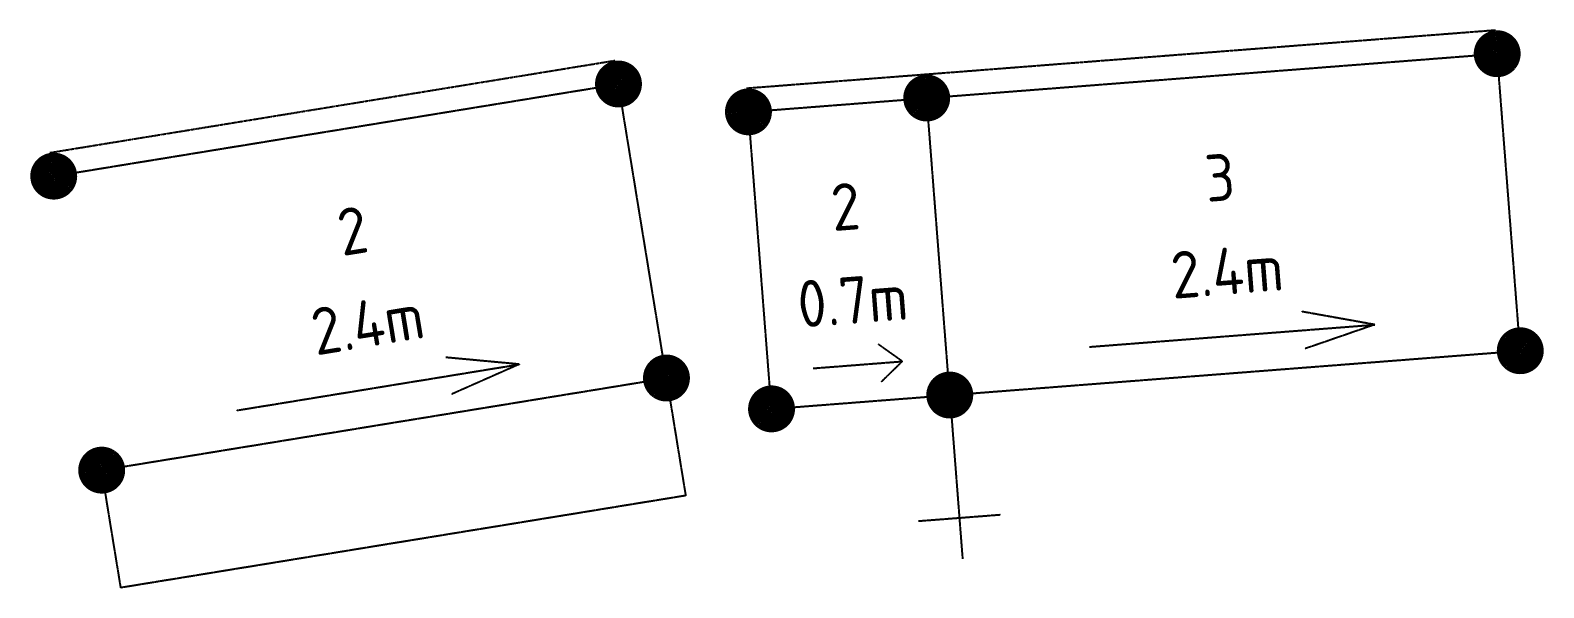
# Model space of a CAD drawing. Header units: millimetres. Extents: x -100 to 108163, y -1208 to 29908.
# Drawn here: x 33476 to 39927, y 17766 to 20143 of the extents above; entities that cross this region are included whole.
import ezdxf
from ezdxf.enums import TextEntityAlignment as Align

# ---------------------------------------------------------------- set-up
doc = ezdxf.new("R2010")
doc.units = ezdxf.units.MM
doc.linetypes.add('KwikScaf_DASHED', pattern=[3.75, 2.5, -1.25])
doc.linetypes.add('KwikScaf_Line', pattern=[1, 1, 0])
doc.layers.add('KwikScaf Schematic', color=7, linetype='CONTINUOUS')
doc.styles.add('KwikScaf ISO', font='isocp.shx')

msp = doc.modelspace()

# ---------------------------------------------------------------- linework, layer by layer
at = {"layer": 'KwikScaf Schematic', "color": 1, "linetype": 'KwikScaf_DASHED'}
for p, q in [((39720.6, 20142.4), (37289, 19953.5)), ((35966.9, 20012.3), (33559.7, 19619.6))]:
    msp.add_line(p, q, dxfattribs=at)
at = {"layer": 'KwikScaf Schematic', "color": 1, "linetype": 'KwikScaf_Line'}
for p, q in [((37296.7, 19853.8), (39728.4, 20042.7)), ((39826.7, 18776.5), (39728.4, 20042.7)), ((33575.8, 19520.9), (35983, 19913.6)), ((36187.4, 18660.1), (35983, 19913.6)), ((39206.5, 18887.6), (38896.4, 18943.1)), ((37990.7, 18793.1), (39206.5, 18887.6)), ((39206.5, 18887.6), (38908.7, 18784.8)), ((37395.1, 18587.6), (39826.7, 18776.5)), ((34356.5, 18522.3), (35560.1, 18718.6)), ((35560.1, 18718.6), (35246.4, 18747.9)), ((35560.1, 18718.6), (35272, 18591.2)), ((33780.2, 18267.5), (36187.4, 18660.1)), ((36187.4, 18660.1), (36269.2, 18158.7)), ((33862, 17766.1), (33780.2, 18267.5)), ((36269.2, 18158.7), (33862, 17766.1))]:
    msp.add_line(p, q, dxfattribs=at)
at = {"layer": 'KwikScaf Schematic', "color": 4, "linetype": 'KwikScaf_DASHED'}
msp.add_line((37289, 19953.5), (36529.2, 19894.5), dxfattribs=at)
at = {"layer": 'KwikScaf Schematic', "color": 4, "linetype": 'KwikScaf_Line'}
for p, q in [((36537, 19794.8), (37296.7, 19853.8)), ((37395.1, 18587.6), (37296.7, 19853.8)), ((36635.3, 18528.6), (36537, 19794.8)), ((37192.8, 18731.2), (37091.7, 18802.9)), ((36813, 18701.7), (37192.8, 18731.2)), ((37192.8, 18731.2), (37104, 18644.6)), ((36635.3, 18528.6), (37395.1, 18587.6)), ((37395.1, 18587.6), (37449.3, 17889.7)), ((37261.2, 18050.7), (37610.2, 18077.8))]:
    msp.add_line(p, q, dxfattribs=at)
at = {"layer": 'KwikScaf Schematic', "color": 1, "linetype": 'KwikScaf_Line'}
for points in [[(39724.5, 20092.6, 100, 100, -0.198912), (39760.9, 20080.7, 100, 100, -0.198912), (39778.2, 20046.6, 100, 100, -0.198912), (39766.4, 20010.2, 100, 100, -0.198912), (39732.2, 19992.9, 100, 100, -0.198912), (39695.9, 20004.7, 100, 100, -0.198912), (39678.5, 20038.8, 100, 100, -0.198912), (39690.4, 20075.2, 100, 100, -0.198912)], [(35974.9, 19962.9, 100, 100, -0.198912), (36012.2, 19954.1, 100, 100, -0.198912), (36032.3, 19921.6, 100, 100, -0.198912), (36023.6, 19884.4, 100, 100, -0.198912), (35991, 19864.2, 100, 100, -0.198912), (35953.8, 19873, 100, 100, -0.198912), (35933.6, 19905.5, 100, 100, -0.198912), (35942.4, 19942.8, 100, 100, -0.198912)], [(39822.9, 18826.4, 100, 100, -0.198912), (39859.2, 18814.5, 100, 100, -0.198912), (39876.6, 18780.4, 100, 100, -0.198912), (39864.7, 18744, 100, 100, -0.198912), (39830.6, 18726.7, 100, 100, -0.198912), (39794.2, 18738.5, 100, 100, -0.198912), (39776.9, 18772.6, 100, 100, -0.198912), (39788.7, 18809, 100, 100, -0.198912)], [(36179.4, 18709.5, 100, 100, -0.198912), (36216.6, 18700.7, 100, 100, -0.198912), (36236.8, 18668.2, 100, 100, -0.198912), (36228, 18630.9, 100, 100, -0.198912), (36195.5, 18610.8, 100, 100, -0.198912), (36158.2, 18619.5, 100, 100, -0.198912), (36138.1, 18652.1, 100, 100, -0.198912), (36146.8, 18689.3, 100, 100, -0.198912)]]:
    msp.add_lwpolyline(points, format="xyseb", close=True, dxfattribs=at)
at = {"layer": 'KwikScaf Schematic', "color": 4, "linetype": 'KwikScaf_Line', "const_width": 100}
for points in [[(37292.8, 19903.7, -0.198912), (37329.2, 19891.8, -0.198912), (37346.6, 19857.7, -0.198912), (37334.7, 19821.3, -0.198912), (37300.6, 19804, -0.198912), (37264.2, 19815.8, -0.198912), (37246.9, 19850, -0.198912), (37258.7, 19886.3, -0.198912)], [(36533.1, 19844.7, -0.198912), (36569.5, 19832.8, -0.198912), (36586.8, 19798.7, -0.198912), (36575, 19762.3, -0.198912), (36540.9, 19745, -0.198912), (36504.5, 19756.8, -0.198912), (36487.1, 19790.9, -0.198912), (36499, 19827.3, -0.198912)], [(36631.5, 18578.5, -0.198912), (36667.9, 18566.6, -0.198912), (36685.2, 18532.5, -0.198912), (36673.3, 18496.1, -0.198912), (36639.2, 18478.8, -0.198912), (36602.8, 18490.6, -0.198912), (36585.5, 18524.8, -0.198912), (36597.4, 18561.1, -0.198912)]]:
    msp.add_lwpolyline(points, format="xyb", close=True, dxfattribs=at)
at = {"layer": 'KwikScaf Schematic', "color": 1, "linetype": 'KwikScaf_Line', "const_width": 100}
for points in [[(37292.8, 19903.7, -0.198912), (37329.2, 19891.8, -0.198912), (37346.6, 19857.7, -0.198912), (37334.7, 19821.3, -0.198912), (37300.6, 19804, -0.198912), (37264.2, 19815.8, -0.198912), (37246.9, 19850, -0.198912), (37258.7, 19886.3, -0.198912)], [(33567.7, 19570.3, -0.198912), (33605, 19561.5, -0.198912), (33625.1, 19529, -0.198912), (33616.4, 19491.7, -0.198912), (33583.8, 19471.6, -0.198912), (33546.6, 19480.3, -0.198912), (33526.4, 19512.9, -0.198912), (33535.2, 19550.1, -0.198912)], [(37391.2, 18637.5, -0.198912), (37427.6, 18625.6, -0.198912), (37444.9, 18591.5, -0.198912), (37433, 18555.1, -0.198912), (37398.9, 18537.8, -0.198912), (37362.5, 18549.7, -0.198912), (37345.2, 18583.8, -0.198912), (37357.1, 18620.2, -0.198912)], [(33772.2, 18316.8, -0.198912), (33809.4, 18308.1, -0.198912), (33829.6, 18275.5, -0.198912), (33820.8, 18238.3, -0.198912), (33788.3, 18218.1, -0.198912), (33751, 18226.9, -0.198912), (33730.9, 18259.4, -0.198912), (33739.7, 18296.7, -0.198912)]]:
    msp.add_lwpolyline(points, format="xyb", close=True, dxfattribs=at)
at = {"layer": 'KwikScaf Schematic', "color": 4, "linetype": 'KwikScaf_Line'}
msp.add_lwpolyline([(37391.2, 18637.5, 100, 100, -0.198912), (37427.6, 18625.6, 100, 100, -0.198912), (37444.9, 18591.5, 100, 100, -0.198912), (37433, 18555.1, 100, 100, -0.198912), (37398.9, 18537.8, 100, 100, -0.198912), (37362.5, 18549.7, 100, 100, -0.198912), (37345.2, 18583.8, 100, 100, -0.198912), (37357.1, 18620.2, 100, 100, -0.198912)], format="xyseb", close=True, dxfattribs=at)

# ---------------------------------------------------------------- texts
at = {"layer": 'KwikScaf Schematic', "style": 'KwikScaf ISO'}
for s, rotation, p in [('3', 4.44154, (38546.2, 19514.6)), ('2', 4.44154, (36950.5, 19390.6)), ('2', 9.26379, (34849.4, 19287.9)), ('2.4m', 4.44154, (38577.2, 19115.8)), ('0.7m', 4.44154, (36981.5, 18991.8)), ('2.4m', 9.26379, (34913.8, 18893.1))]:
    msp.add_text(s, height=200, rotation=rotation, dxfattribs=at).set_placement(p, align=Align.MIDDLE_CENTER)

doc.saveas('drawing.dxf')
